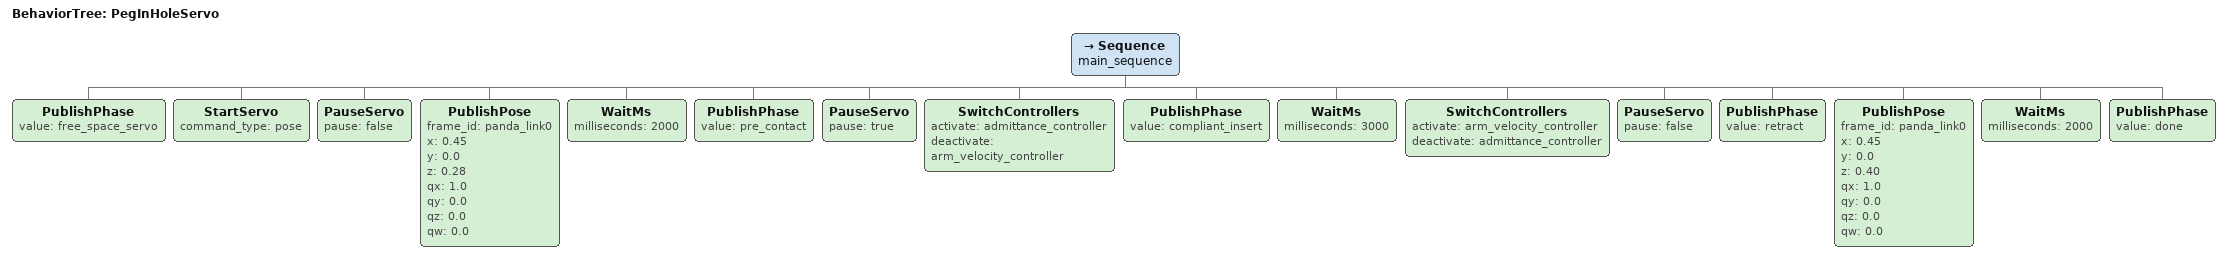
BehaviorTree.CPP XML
<root BTCPP_format="4">
  <BehaviorTree ID="PegInHoleServo">
    <Sequence name="main_sequence">
      <PublishPhase value="free_space_servo"/>
      <StartServo command_type="pose"/>
      <PauseServo pause="false"/>

      <PublishPose frame_id="panda_link0" x="0.45" y="0.0" z="0.28" qx="1.0" qy="0.0" qz="0.0" qw="0.0"/>
      <WaitMs milliseconds="2000"/>

      <PublishPhase value="pre_contact"/>
      <PauseServo pause="true"/>
      <SwitchControllers activate="admittance_controller" deactivate="arm_velocity_controller"/>
      <PublishPhase value="compliant_insert"/>
      <WaitMs milliseconds="3000"/>

      <SwitchControllers activate="arm_velocity_controller" deactivate="admittance_controller"/>
      <PauseServo pause="false"/>
      <PublishPhase value="retract"/>
      <PublishPose frame_id="panda_link0" x="0.45" y="0.0" z="0.40" qx="1.0" qy="0.0" qz="0.0" qw="0.0"/>
      <WaitMs milliseconds="2000"/>
      <PublishPhase value="done"/>
    </Sequence>
  </BehaviorTree>
</root>
